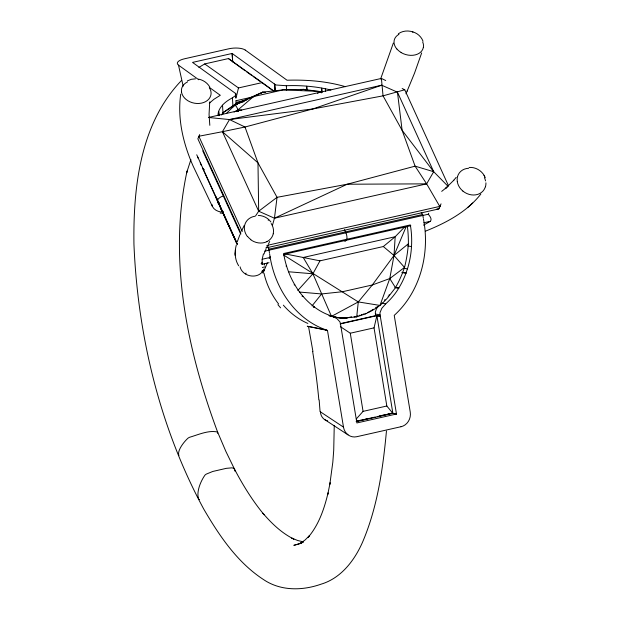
<?xml version="1.0" encoding="UTF-8"?>
<svg xmlns="http://www.w3.org/2000/svg" width="620" height="620" viewBox="0 0 620 620"><rect width="100%" height="100%" fill="white"/><g stroke="black" fill="none" stroke-linecap="round" stroke-linejoin="round"><path stroke-width="0.93" d="M347.27 317.719L345.402 317.967L356.725 316.859L365.165 313.983A53.01 33.728 -43.2 0 0 379.975 305.412L389.771 278.558L394.002 255.487L395.18 236.724L404.472 227.121M238.669 265.779C234.786 259.679 234.445 251.983 236.282 245.133M235.181 252.797L235.259 255.44L235.375 249.984M386.454 431.032C382.959 468.619 377.58 506.749 362.731 541.748C354.687 560.263 341.124 578.243 320.982 584.203C302.157 590.837 280.418 591.108 263.423 579.499C237.189 562.379 219.224 535.61 203.709 509.012C159.96 427.963 137.725 335.931 133.943 244.195C133.145 187.302 140.174 123.489 181.482 80.499M209.754 101.866L209.056 114.359L209.816 125.325M263.415 253.952L262.175 259.23L270.56 257.362M405.999 227.044L394.002 255.487L372.302 284.991L358.283 301.925L356.725 316.859L355.082 316.58M180.738 94.116C177.196 118.738 183.264 143.662 193.153 166.137L212.404 206.468C214.381 210.506 219.224 212.149 223.448 212.234M217.682 433.31L217.62 432.078C186.961 349.726 168.028 258.276 187.07 171.042L186.558 173.019L190.913 159.596M272.405 225.478L274.451 218.209L277.055 197.323L257.982 162.851L245.001 127.015L229.485 119.559L208.444 117.475L381.401 78.43L385.725 80.53M356.113 421.646L392.879 413.346L386.826 406.007L374.046 327.856L376.906 315.658L340.132 323.958M236.011 98.115L238.483 87.939L262.245 82.576L274.187 91.396L261.625 82.491M485.351 186.814L484.987 187.86A15.051 12.772 32.5 0 1 473.548 195.013A14.927 12.671 32.4 0 1 462.9 191.092M313.193 306.079A78.694 72.106 -80.3 0 1 303.134 296.445L302.94 296.275A86.66 79.406 -80.3 0 1 297.228 288.688L294.856 284.906A86.66 79.406 -80.3 0 1 286.595 266.127A90.357 82.793 -80.3 0 1 283.635 253.526L410.347 224.921A87.955 80.592 -80.3 0 1 411.502 246.59A85.847 78.663 -80.3 0 1 408.007 267.081L405.968 273.234A78.694 72.106 -80.3 0 1 399.699 286.548L398.707 288.23A66.813 61.217 -80.3 0 1 385.733 303.815L381.773 308.365L380.037 312.604A6.836 6.262 -80.3 0 0 380.06 314.859L396.482 414.013L356.88 422.949L340.458 323.803A6.836 6.262 -80.3 0 0 339.783 321.726L336.9 318.595L331.909 316.107A66.534 60.969 -80.3 0 1 314.65 307.21L313.356 306.985M393.344 43.082L380.603 79.035M421.662 52.932L414.517 73.175L405.999 93.814M237.251 241.815L239.94 234.678M264.027 253.991L264.755 252.084M263.748 269.08C259.858 279.86 242.544 277.45 240.056 266.809M267.36 262.88L262.981 273.156L262.446 270.638M269.188 258.594L270.056 256.564L269.599 253.805M237.39 111.492L238.134 109.756L253.51 96.573L262.663 92.155L283.34 89.838L303.521 89.358L319.23 91.45L321.842 92.543M407.177 91.117L407.487 90.404M265.089 251.247L266.096 248.976M241.599 230.911L244.233 225.409M268.413 244.078L269.7 241.475M221.511 208.429L221.115 209.219L217.667 201.299M217.194 200.175L217.628 199.307M199.71 134.54L197.858 138.772L240.878 233.151M264.507 251.208L428.242 214.249L428.73 213.28M441.053 203.856L438.759 208.94L265.802 247.985M440.51 205.53L438.759 208.94L436.837 209.017M283.666 255.06L358.283 301.925L379.983 305.428A55.196 30.566 -57.6 0 0 387.407 298.042L395.498 287.68L398.249 282.48A63.201 31.899 -69.6 0 0 402.698 272.413L404.527 267.445A71.424 36.526 -80.6 0 0 408.371 243.776M297.84 290.423L312.906 273.792L319.966 260.849L383.323 246.543L395.18 236.724L303.226 257.486L285.169 253.921M242.249 231.5L198.834 136.253L222.433 131.696L229.485 119.559L381.68 85.204L397.451 92.186L433.698 171.709L448.043 186.31M381.68 85.204L312.891 108.942L245.001 127.015L222.433 131.696L258.679 211.219L274.451 218.209L426.645 183.853L433.698 171.709L402.117 130.316L383.051 95.844L381.401 78.43M255.525 215.962L258.679 211.219L277.055 197.323L347.208 184.225L415.098 166.16L433.698 171.709M221.479 114.987L223.014 112.7L228.594 108.74M246.094 273.102L245.52 273.908M317.68 93.481L319.23 91.45L321.819 92.628M378.154 306.233L376.371 308.946L375.433 311.813A6.836 6.262 -80.3 0 0 375.457 314.069L375.689 315.495L380.293 316.285L376.208 315.534L340.388 323.617M312.023 305.908L321.61 293.942L342.465 291.726L372.302 284.991L389.771 278.558L404.527 267.445L394.002 255.487L383.323 246.543M480.841 194.052C466.86 211.901 446.261 222.812 425.591 231.113M453.445 180.66L456.18 177.343M356.345 418.88L363.072 411.37L386.826 406.007M236.84 111.189L238.134 109.756L241.761 110.135M222.472 105.206L221.983 105.749A78.694 28.481 -3.7 0 0 218.713 111.251L218.992 115.607M453.825 180.195L445.3 188.681L447.113 187.054L441.696 191.371M266.429 247.357L268.313 245.474M209.366 103.129L214.024 99.223L220.294 95.294L209.839 87.753M226.323 113.475L235.368 104.741L253.51 96.573L283.34 89.838L319.23 91.45L321.695 92.845M365.165 313.983L365.808 313.363L365.149 313.565M344.898 241.513L346.293 240.266A5.006 1.875 77.3 0 0 345.906 232.833L344.472 229.695M467.519 207.654L472.719 202.996M394.002 255.487L408.386 243.776A76.802 43.819 -89.7 0 0 407.449 226.788M261.307 93.248L262.663 92.155L265.492 92.334M215.512 197.78L216.667 197.028M217.946 203.166L219.286 202.415M223.014 112.7L235.368 104.741L238.134 109.756L238.545 111.553M398.365 33.774C402.504 30.705 408.231 30.279 412.998 31.984L412.571 31.853C417.299 33.03 421.344 36.681 423.049 41.269M223.029 113.871L222.526 105.113A66.534 24.079 -3.7 0 1 232.407 97.828L235.321 95.744L236.019 94.093A6.836 2.472 -3.7 0 0 235.414 93.349L192.533 62.403L232.136 53.467L275.009 84.413A6.836 2.472 -3.7 0 0 276.295 85.017L286.316 85.715A66.813 24.18 -3.7 0 1 306.59 86.133L306.846 90.055M198.904 67.402L204.701 63.93L228.454 58.567L262.245 82.576M234.081 112.073L238.134 109.756M423.475 225.145L430.048 221.511M303.265 541.833L300.219 543.5L304.963 540.082L309.419 535.726L308.125 537.346C318.882 524.791 324.276 508.718 328.065 492.885L327.755 494.458L330.103 482.802L329.832 484.313L332.824 462.156L333.723 450.244L334.25 425.39M358.283 301.925L331.491 316.371A55.203 44.508 -9.1 0 1 328.949 315.658L330.615 315.89M303.203 541.818L299.057 543.849L293.841 545.337L301.777 543.081M187.349 80.902L191.363 79.29L195.533 78.841M274.451 218.209L347.208 184.225L426.645 183.853L439.743 206.413L266.786 245.458M262.663 92.155L234.864 104.392A55.203 1.039 -33.6 0 0 228.594 108.74M229.485 119.559L312.891 108.942L383.051 95.844L404.736 89.768L448.555 185.892M355.934 316.433L354.097 316.789L355.988 316.417M357.298 316.006L357.957 315.805M359.267 315.402L359.918 315.192M361.228 314.79L361.879 314.588M363.188 314.177L363.839 313.976M236.274 100.673L254.192 96.635M236.383 102.308L246.76 99.967M236.949 102.92L244.451 101.231M269.452 252.883L268.847 249.201L422.685 214.474L423.305 218.155M283.65 254.401L410.804 225.703M423.894 222.743L430.443 221.27C432.264 219.085 429.691 215.814 428.327 214.334M269.018 262.694L262.415 264.19L262.074 259.431M262.345 267.46L264.903 266.879M261.679 271.235L264.337 270.638M340.365 326.624L350.285 333.219L374.046 327.856M357.228 421.042L358.879 420.67M359.701 420.484L361.351 420.112M363.002 419.74L364.653 419.368M365.474 419.182L367.125 418.81M379.502 416.012L381.153 415.64M381.974 415.454L383.625 415.082M384.454 414.896L386.105 414.524M387.748 414.152L389.399 413.78M390.228 413.594L391.879 413.222L396.482 414.013L392.189 413.222L377.107 416.625M357.306 421.096L375.216 417.051M401.016 426.715L356.733 436.713A12.439 11.4 -80.3 0 1 343.472 427.11L320.067 411.61L319.168 400.071M300.77 89.915L303.521 89.358L306.296 90.21M349.13 317.463L351.61 317.122M333.552 316.897A66.534 60.969 -80.3 0 0 345.278 317.828L346.766 317.719M349.215 317.409L351.664 317.091M258.276 215.45C263.19 215.473 268.111 217.946 270.909 222.014M469.177 167.454C476.059 166.888 482.802 171.329 485.289 177.723M288.424 271.754L312.906 273.792L331.491 316.371A53.01 38.649 -26.3 0 0 347.262 318.037M299.476 292.059L321.61 293.942M223.487 212.583L222.394 212.397M407.619 245.923L411.502 246.59M403.775 268.251L407.449 268.879M402.055 272.304L406.085 272.994M402.086 272.567L405.968 273.234M286.037 266.026L286.595 266.127M395.142 287.378L398.815 288.005M395.041 287.603L398.707 288.23M294.113 284.781L294.856 284.906M381.641 303.11L385.733 303.815M302.204 296.151L302.94 296.275M302.204 296.29L303.126 296.453M375.457 314.069L380.06 314.859M313.371 306.861L314.479 307.047L313.193 306.071M345.278 317.828L345.542 317.874A66.534 60.969 -80.3 0 1 334.079 316.99M330.801 315.921L331.909 316.107M325.926 329.863L307.264 326.236L327.476 330.445L343.488 427.103M319.966 260.849L303.226 257.486L312.906 273.792M322.044 91.985L321.788 88.063L326.856 89.086A85.847 31.07 -3.7 0 1 330.902 90.047M303.498 541.896L297.701 540.5L291.764 538.129L293.865 539.098C281.658 533.084 271.7 523.474 262.919 513.244L264.143 514.763C252.572 500.844 243.032 485.359 234.616 469.363L233.701 468.309L232.035 467.837L226.362 468.332L212.745 471.464L206.297 474.106A6.285 3.356 -27.5 0 0 204.956 475.137C200.71 481.12 195.935 492.327 198.787 499.278M198.586 79.12C203.236 80.027 207.491 82.917 209.808 87.079M345.41 86.692C326.515 81.158 306.652 79.639 287.045 80.228L245.241 50.057M220.108 212.97L221.425 213.365M199.129 499.449L199.524 499.581M325.826 329.832C294.973 318.913 274.962 287.982 270.056 256.564M326.035 329.902L327.476 330.445M402.147 88.505L404.736 89.768M261.067 263.678L262.345 264.298M178.893 455.63C176.894 450.57 184.171 441.564 188.077 438.115A6.285 2.279 -21.8 0 1 189.526 437.294C198.323 434.713 208.769 429.885 217.62 432.078L225.858 451.383L234.616 469.363L234.918 471.138M324.516 419.484L348.029 434.853M319.23 91.45L320.703 92.457M235.368 104.741L234.864 104.392L234.972 106.028M228.454 58.567L245.21 70.827M246.768 71.935L251.472 75.276M253.022 76.384L260.075 81.391M204.701 63.93L238.483 87.939M235.654 103.866L236.119 104.199A6.836 2.472 -3.7 0 1 236.6 104.687M245.249 50.057A12.439 4.503 -3.7 0 0 228.741 48.802L184.473 58.799A12.439 4.503 -3.7 0 0 178.475 65.131L198.741 79.74M250.689 239.715L251.836 240.49A15.051 13.121 27.8 0 0 266.918 241.661M222.433 131.696L257.982 162.851L258.679 211.219M236.011 103.137L237.313 104.54M280.581 307.853L277.892 304.653M247.481 236.608L246.698 235.522A14.989 13.051 27.8 0 1 244.667 225.246A14.934 13.005 28 0 1 251.007 217.481A15.019 13.09 27.8 0 1 254.882 216.279M388.159 296.135L388.585 296.701M421.205 212.451L422.685 214.474M426.645 183.853L415.098 166.16L402.117 130.316L397.451 92.186M484.026 175.297L484.445 175.956M389.771 278.558L395.498 287.68M202.756 150.885L240.762 234.251M196.726 154.775L236.685 242.435M202.523 168.043L237.026 243.745M197.602 156.829L198.361 158.557M200.252 162.866L201.392 165.455M212.404 206.468L211.877 204.399M268.406 248.016L268.863 249.705M268.297 246.969L268.847 249.201M183.163 86.157L178.49 65.131M308.566 326.717L312.922 351.494M423.46 219.069C430.079 253.169 420.453 291.632 394.227 315.371L410.239 412.036A12.439 11.4 -80.3 0 1 401.016 426.738M376.906 315.658L392.879 413.346M350.285 333.219L363.072 411.37M181.482 91.838L181.683 92.899A14.989 11.369 12.1 0 0 187.93 100.766A14.934 11.307 12.2 0 0 199.036 103.463A15.019 11.393 12 0 0 210.746 95.519A14.958 11.354 11.2 0 0 210.815 91.016A15.019 11.393 12 0 0 209.304 87.715M264.267 263.887L264.376 265.112M232.702 61.938L232.136 53.467L232.663 61.605M325.353 88.761L325.523 91.38M321.803 91.954L321.548 88.032A78.694 28.481 -3.7 0 0 308.419 86.296L306.815 86.165L307.063 90.086M286.316 85.715L286.595 90.07M275.009 84.413L275.42 90.737M235.414 93.349L235.708 97.867M235.879 100.58L236.119 104.199M232.407 97.828L233.004 106.981M218.93 115.708L218.643 111.352A86.66 31.364 -3.7 0 0 218.054 114.987L218.07 115.622M223.34 196.044A5.006 2.255 -24.5 0 0 217.721 200.833L222.185 211.18A5.006 2.255 -24.5 0 0 223.401 211.978M204.306 169.593A5.394 3.015 0 0 1 202.655 168.346M261.989 263.981A5.417 0.922 -82.7 0 1 261.803 262.26M307.869 323.438A60.845 49.716 56.1 0 1 283.363 305.164M278.62 304.017A60.969 45.795 56.3 0 1 263.996 273.18M312.627 351.424A210.281 56.304 79 0 1 318.843 399.768M327.624 420.825A12.857 10.548 -56.7 0 1 320.385 411.533M389.306 294.717A57.226 53.878 -9.3 0 1 388.942 295.19M385.02 299.599A55.405 52.165 -9.3 0 1 384.516 300.103M376.425 307.009A51.406 44.524 11.7 0 1 375.681 307.59M373.372 309.24A51.406 44.524 11.7 0 1 367.575 312.573M345.41 317.99A51.406 39.401 32.1 0 1 334.002 316.998M243.559 101.727A53.01 6.285 -23.3 0 1 234.879 104.392M217.651 201.237A211.265 1.953 65.8 0 1 237.158 243.978M222.828 211.164A5.324 3.542 -0.1 0 1 221.146 209.475M221.216 209.467A197.578 1.821 65.8 0 1 237.305 244.691M217.008 200.19A5.107 3.41 0 0 1 217.248 198.578M457.328 181.606A14.958 12.656 33.5 0 1 457.591 176.468M462.9 191.084A14.996 12.718 32.4 0 1 457.281 181.606M457.56 176.514A14.996 12.718 32.4 0 1 468.658 168.26M485.917 182.823A15.058 12.834 28.9 0 1 485.429 186.76M484.437 177.677A14.989 12.71 32.4 0 1 485.538 180.924M187.504 81.933A15.051 11.408 12 0 0 182.055 87.397L181.73 88.327A15.058 11.416 15 0 0 181.59 91.838M401.148 52.475A14.958 10.904 16.8 0 1 396.916 48.988M401.086 52.553A15.019 11.044 16.4 0 0 417.423 54.18A14.934 10.989 16.2 0 0 423.289 47.632M422.7 42.051A15.019 11.044 16.4 0 1 423.351 47.546M396.846 49.019A14.996 11.028 16.5 0 1 394.188 40.339A14.927 10.974 16.3 0 1 398.947 34.34M268.142 220.061A14.958 13.105 27.4 0 1 268.421 220.302M271.18 223.495A14.989 13.051 27.8 0 1 273.219 233.771M273.234 233.895A14.927 12.997 28 0 1 266.91 241.653M250.837 239.537A15.058 12.865 28.5 0 1 247.651 236.507M274.869 91.062L274.397 83.964L274.854 91.047"/></g></svg>
